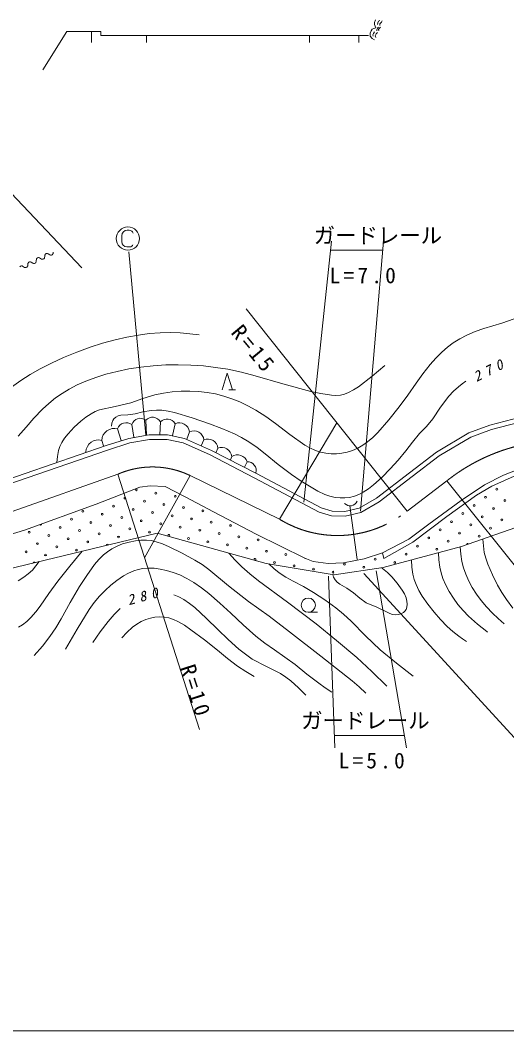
# Model space of a CAD drawing. Units: millimetres, scale not verified. Extents: x 46589 to 686589, y 5897 to 365897.
# Drawn here: x 292545 to 344792, y 190897 to 299456 of the extents above; entities that cross this region are included whole.
import ezdxf
from ezdxf.enums import TextEntityAlignment as Align

# ---------------------------------------------------------------- set-up
doc = ezdxf.new("R2010")
doc.units = ezdxf.units.MM
doc.header["$LTSCALE"] = 1000
doc.linetypes.add('DASHED', pattern=[7.5, 6, -1.5])
doc.linetypes.add('LONG_DASHED_DOTTED', pattern=[15.25, 12, -1.5, 0.25, -1.5])
doc.layers.add('S-SUV', color=7, linetype='Continuous', lineweight=13)
doc.styles.add('ＭＳ ゴシック', font='')
doc.styles.get('ＭＳ ゴシック').set_extended_font_data('MS Gothic')

msp = doc.modelspace()

# ---------------------------------------------------------------- linework, layer by layer
at = {"layer": 'S-SUV', "linetype": 'LONG_DASHED_DOTTED'}
for p, q in [((299176, 272841), (268824, 304870)), ((303010, 250679), (289817, 246010)), ((310777, 250548), (320380, 245856)), ((334081, 246723), (338357, 249976))]:
    msp.add_line(p, q, dxfattribs=at)
at = {"layer": 'S-SUV'}
for p, q in [((330344, 298498), (330525, 298555)), ((330525, 298555), (330722, 298647)), ((330572, 299005), (330574, 299215)), ((330657, 298825), (330572, 299005)), ((330574, 299215), (330694, 299490)), ((330722, 298647), (330657, 298825)), ((330915, 298604), (330837, 298426)), ((330954, 299179), (330914, 298979)), ((331020, 298721), (330915, 298604)), ((331027, 299346), (330954, 299179)), ((331176, 299423), (331027, 299346)), ((331092, 298574), (331034, 298456)), ((331220, 298695), (331092, 298574)), ((331178, 299068), (331146, 298885)), ((331331, 299261), (331178, 299068)), ((331428, 299375), (331331, 299261)), ((297541, 298228), (294985, 294115)), ((297541, 298228), (301213, 298228)), ((300215, 298228), (300215, 297052)), ((301213, 298228), (301213, 297816)), ((301213, 297816), (329946, 297816)), ((306090, 297816), (306090, 297052)), ((323600, 297816), (323600, 297052)), ((328889, 297816), (328889, 297052)), ((330106, 298063), (330224, 298332)), ((330131, 297745), (330106, 298063)), ((330335, 297493), (330131, 297745)), ((330224, 298332), (330344, 298498)), ((330575, 297340), (330335, 297493)), ((330472, 298026), (330409, 297883)), ((330409, 297883), (330432, 297730)), ((330585, 298222), (330472, 298026)), ((330754, 297985), (330662, 297773)), ((330662, 297773), (330746, 297607)), ((330897, 298141), (330754, 297985)), ((330837, 298426), (330848, 298326)), ((331034, 298456), (331048, 298300)), ((303821, 276870), (303621, 276732)), ((304014, 276907), (303821, 276870)), ((304258, 276907), (304014, 276907)), ((304402, 276870), (304258, 276907)), ((304521, 276801), (304402, 276870)), ((303502, 276557), (303452, 276307)), ((303452, 276307), (303452, 275695)), ((303621, 276732), (303502, 276557)), ((304608, 276713), (304521, 276801)), ((304658, 276595), (304608, 276713)), ((303452, 275695), (303502, 275432)), ((303502, 275432), (303596, 275276)), ((303596, 275276), (303777, 275145)), ((303777, 275145), (304002, 275095)), ((304002, 275095), (304239, 275095)), ((304239, 275095), (304421, 275113)), ((304421, 275113), (304514, 275170)), ((304514, 275170), (304602, 275251)), ((304602, 275251), (304639, 275338)), ((323002, 247675), (325961, 275734)), ((325858, 274756), (331484, 274756)), ((331568, 275734), (329101, 246712)), ((294255, 273520), (294267, 273639)), ((294267, 273639), (294280, 273758)), ((294280, 273758), (294296, 273816)), ((294296, 273816), (294328, 273872)), ((294328, 273872), (294379, 273917)), ((294379, 273917), (294436, 273945)), ((294436, 273945), (294496, 273954)), ((294496, 273954), (294561, 273949)), ((294561, 273949), (294621, 273925)), ((294621, 273925), (294824, 273799)), ((294824, 273799), (294884, 273780)), ((294884, 273780), (294937, 273770)), ((294937, 273770), (295005, 273780)), ((295005, 273780), (295069, 273812)), ((295069, 273812), (295118, 273855)), ((295118, 273855), (295146, 273912)), ((295146, 273912), (295165, 273966)), ((295165, 273966), (295177, 274085)), ((295177, 274085), (295189, 274204)), ((295189, 274204), (295206, 274263)), ((295206, 274263), (295238, 274318)), ((295238, 274318), (295289, 274363)), ((295289, 274363), (295346, 274391)), ((295346, 274391), (295406, 274401)), ((295406, 274401), (295471, 274396)), ((295471, 274396), (295531, 274371)), ((295531, 274371), (295734, 274245)), ((295734, 274245), (295794, 274226)), ((295794, 274226), (295847, 274216)), ((295847, 274216), (295915, 274227)), ((295915, 274227), (295978, 274258)), ((295978, 274258), (296028, 274302)), ((296028, 274302), (296056, 274358)), ((296056, 274358), (296075, 274412)), ((296075, 274412), (296087, 274531)), ((306023, 254898), (304204, 274587)), ((292508, 272979), (292560, 273024)), ((292560, 273024), (292617, 273052)), ((292617, 273052), (292677, 273062)), ((292677, 273062), (292741, 273057)), ((292741, 273057), (292801, 273032)), ((292801, 273032), (293004, 272906)), ((293004, 272906), (293064, 272888)), ((293064, 272888), (293117, 272877)), ((293117, 272877), (293185, 272888)), ((293185, 272888), (293249, 272919)), ((293249, 272919), (293298, 272963)), ((293298, 272963), (293327, 273019)), ((293327, 273019), (293345, 273074)), ((293345, 273074), (293358, 273193)), ((293358, 273193), (293370, 273311)), ((293370, 273311), (293386, 273370)), ((293386, 273370), (293418, 273425)), ((293418, 273425), (293470, 273470)), ((293470, 273470), (293526, 273498)), ((293526, 273498), (293587, 273508)), ((293587, 273508), (293651, 273503)), ((293651, 273503), (293711, 273479)), ((293711, 273479), (293914, 273353)), ((293914, 273353), (293974, 273334)), ((293974, 273334), (294027, 273323)), ((294027, 273323), (294095, 273334)), ((294095, 273334), (294159, 273365)), ((294159, 273365), (294208, 273409)), ((294208, 273409), (294237, 273466)), ((294237, 273466), (294255, 273520)), ((316796, 268434), (334081, 246723)), ((344267, 266927), (346189, 267576)), ((340485, 265610), (341387, 265999)), ((341387, 265999), (342320, 266335)), ((342320, 266335), (344267, 266927)), ((301395, 264763), (302735, 265131)), ((302735, 265131), (303984, 265414)), ((303984, 265414), (305245, 265638)), ((305245, 265638), (306397, 265785)), ((306397, 265785), (307563, 265873)), ((307563, 265873), (308641, 265896)), ((308641, 265896), (309717, 265857)), ((309717, 265857), (310741, 265776)), ((310741, 265776), (311774, 265673)), ((339048, 264792), (339748, 265225)), ((339748, 265225), (340485, 265610)), ((297182, 263209), (298614, 263800)), ((298614, 263800), (300071, 264337)), ((300071, 264337), (301395, 264763)), ((337160, 263158), (337811, 263806)), ((337811, 263806), (338413, 264324)), ((338413, 264324), (339048, 264792)), ((295914, 262629), (297182, 263209)), ((336559, 262477), (337160, 263158)), ((293627, 261395), (294676, 261995)), ((294676, 261995), (295914, 262629)), ((301750, 261417), (302969, 261734)), ((302969, 261734), (304199, 261991)), ((304199, 261991), (305505, 262193)), ((305505, 262193), (306830, 262336)), ((306830, 262336), (308168, 262422)), ((308168, 262422), (309519, 262448)), ((309519, 262448), (310859, 262412)), ((310859, 262412), (312209, 262316)), ((312209, 262316), (313522, 262166)), ((313522, 262166), (314834, 261955)), ((314834, 261955), (316309, 261643)), ((316309, 261643), (317778, 261270)), ((330326, 261221), (331698, 262369)), ((335781, 261486), (336559, 262477)), ((290725, 259380), (292610, 260744)), ((292610, 260744), (293627, 261395)), ((298677, 260272), (299590, 260673)), ((299590, 260673), (300658, 261073)), ((300658, 261073), (301750, 261417)), ((314234, 259755), (314783, 261550)), ((314783, 261550), (315332, 259755)), ((317778, 261270), (320748, 260394)), ((328871, 260081), (330326, 261221)), ((335054, 260461), (335781, 261486)), ((339988, 260393), (340402, 260687)), ((297057, 259374), (297803, 259822)), ((297803, 259822), (298677, 260272)), ((307919, 259406), (308851, 259535)), ((308851, 259535), (309811, 259606)), ((309811, 259606), (310775, 259617)), ((310775, 259617), (311699, 259572)), ((311699, 259572), (312627, 259466)), ((312627, 259466), (313516, 259305)), ((314959, 259755), (315679, 259755)), ((320748, 260394), (323735, 259575)), ((323735, 259575), (324830, 259343)), ((327806, 259449), (328348, 259736)), ((328348, 259736), (328871, 260081)), ((334167, 259170), (335054, 260461)), ((338581, 259068), (339066, 259595)), ((339066, 259595), (339600, 260085)), ((339600, 260085), (339988, 260393)), ((295616, 258290), (296346, 258877)), ((296346, 258877), (297057, 259374)), ((304431, 258369), (305710, 258823)), ((305710, 258823), (307009, 259219)), ((307009, 259219), (307919, 259406)), ((313516, 259305), (314402, 259083)), ((314402, 259083), (315269, 258801)), ((315269, 258801), (316127, 258459)), ((316127, 258459), (316997, 258047)), ((324830, 259343), (325957, 259166)), ((325957, 259166), (326447, 259143)), ((326447, 259143), (326937, 259181)), ((326937, 259181), (327374, 259284)), ((327374, 259284), (327806, 259449)), ((333240, 257925), (334167, 259170)), ((337689, 257875), (338581, 259068)), ((294024, 256718), (294924, 257656)), ((294924, 257656), (295616, 258290)), ((300151, 257190), (300592, 257424)), ((300592, 257424), (301060, 257603)), ((301060, 257603), (302750, 257955)), ((302750, 257955), (304431, 258369)), ((304872, 257164), (305726, 257372)), ((305726, 257372), (306603, 257524)), ((306603, 257524), (307177, 257569)), ((307177, 257569), (307759, 257553)), ((307759, 257553), (308437, 257461)), ((308437, 257461), (309122, 257306)), ((309122, 257306), (311005, 256727)), ((316997, 258047), (317847, 257577)), ((317847, 257577), (318923, 256883)), ((332120, 256524), (333240, 257925)), ((336847, 256647), (337689, 257875)), ((293172, 255745), (294024, 256718)), ((298349, 255728), (299056, 256379)), ((299056, 256379), (299591, 256813)), ((299591, 256813), (300151, 257190)), ((302388, 256152), (302477, 256444)), ((302477, 256444), (302614, 256639)), ((302614, 256639), (302809, 256806)), ((302809, 256806), (303067, 256944)), ((303067, 256944), (303341, 257021)), ((303341, 257021), (304107, 257062)), ((304107, 257062), (304872, 257164)), ((306030, 256505), (306118, 254925)), ((307602, 256309), (307536, 254925)), ((311005, 256727), (312853, 256096)), ((318923, 256883), (319968, 256138)), ((330952, 255160), (332120, 256524)), ((336166, 255827), (336847, 256647)), ((342984, 255964), (347082, 257037)), ((347166, 256542), (343135, 255487)), ((292317, 254767), (293172, 255745)), ((297683, 255033), (298349, 255728)), ((302358, 255836), (302388, 256152)), ((303005, 255562), (303394, 254304)), ((304518, 256034), (304745, 254681)), ((309173, 256112), (308909, 254858)), ((310725, 255248), (310437, 254437)), ((312853, 256096), (314205, 255584)), ((314205, 255584), (315540, 255015)), ((319968, 256138), (321511, 254957)), ((320380, 245856), (326533, 256195)), ((330420, 254632), (330952, 255160)), ((335436, 255044), (336166, 255827)), ((337239, 253070), (340711, 255124)), ((340711, 255124), (342984, 255964)), ((343135, 255487), (340927, 254671)), ((296793, 253655), (296997, 254079)), ((296997, 254079), (297309, 254564)), ((297309, 254564), (297683, 255033)), ((301296, 254325), (301489, 253729)), ((301772, 253754), (304207, 254533)), ((304329, 254047), (301929, 253279)), ((304207, 254533), (306395, 254931)), ((306440, 254431), (304329, 254047)), ((306395, 254931), (308367, 254931)), ((308312, 254431), (306440, 254431)), ((310039, 254047), (308312, 254431)), ((308367, 254931), (310196, 254524)), ((312871, 252799), (310039, 254047)), ((310196, 254524), (313087, 253250)), ((312277, 254384), (311966, 253751)), ((315540, 255015), (316324, 254623)), ((316324, 254623), (317086, 254175)), ((317086, 254175), (317987, 253556)), ((321511, 254957), (323096, 253821)), ((329334, 253792), (329846, 254147)), ((329846, 254147), (330420, 254632)), ((333937, 253198), (334664, 254141)), ((334664, 254141), (335436, 255044)), ((340927, 254671), (337520, 252655)), ((286034, 248332), (301772, 253754)), ((301929, 253279), (286189, 247856)), ((296534, 252585), (296648, 253219)), ((296648, 253219), (296793, 253655)), ((299587, 253087), (299607, 253042)), ((313087, 253250), (317902, 250747)), ((313770, 253480), (313583, 253042)), ((317987, 253556), (318865, 252879)), ((323096, 253821), (323661, 253503)), ((323661, 253503), (324263, 253234)), ((324263, 253234), (324804, 253059)), ((324804, 253059), (325364, 252942)), ((327093, 252943), (327666, 253065)), ((327666, 253065), (328243, 253251)), ((328243, 253251), (328798, 253493)), ((328798, 253493), (329334, 253792)), ((333117, 252200), (333937, 253198)), ((334336, 250844), (337239, 253070)), ((296478, 251930), (296534, 252585)), ((317670, 250304), (312871, 252799)), ((315263, 252576), (315111, 252245)), ((316913, 252026), (316639, 251447)), ((318865, 252879), (320253, 251737)), ((325364, 252942), (325935, 252883)), ((325935, 252883), (326521, 252883)), ((326521, 252883), (327093, 252943)), ((332259, 251249), (333117, 252200)), ((337520, 252655), (334641, 250448)), ((317856, 250848), (317791, 250849)), ((320253, 251737), (321677, 250643)), ((330809, 248128), (334336, 250844)), ((331397, 250378), (332259, 251249)), ((344439, 250578), (346842, 251512)), ((303010, 250679), (311801, 223263)), ((310777, 250548), (305892, 241691)), ((324659, 246609), (317670, 250304)), ((317902, 250747), (324848, 247074)), ((321677, 250643), (322704, 249938)), ((322704, 249938), (323773, 249277)), ((330491, 249547), (331397, 250378)), ((334641, 250448), (331089, 247712)), ((338357, 249976), (357024, 226601)), ((342417, 249541), (344439, 250578)), ((343195, 249417), (345911, 250608)), ((300703, 247471), (305386, 249281)), ((305386, 249281), (306506, 249448)), ((306506, 249448), (308102, 249353)), ((308102, 249353), (310270, 248257)), ((323773, 249277), (324507, 248870)), ((324507, 248870), (325263, 248519)), ((328915, 248504), (329384, 248746)), ((329384, 248746), (329953, 249120)), ((329953, 249120), (330491, 249547)), ((339893, 247864), (342417, 249541)), ((341533, 248424), (343195, 249417)), ((310270, 248257), (313295, 246661)), ((325263, 248519), (325800, 248330)), ((325800, 248330), (326365, 248196)), ((326365, 248196), (326884, 248138)), ((326884, 248138), (327410, 248140)), ((327410, 248140), (327921, 248200)), ((327921, 248200), (328429, 248322)), ((328429, 248322), (328915, 248504)), ((328935, 247031), (330809, 248128)), ((331089, 247712), (329122, 246561)), ((336436, 245306), (339893, 247864)), ((338365, 246161), (341533, 248424)), ((293009, 244660), (300703, 247471)), ((313295, 246661), (317869, 244255)), ((325954, 246225), (324659, 246609)), ((324848, 247074), (326035, 246722)), ((326035, 246722), (327394, 246679)), ((327394, 246679), (328935, 247031)), ((329122, 246561), (327442, 246177)), ((350557, 246630), (339933, 242913)), ((327442, 246177), (325954, 246225)), ((334720, 243397), (338365, 246161)), ((307264, 244366), (285668, 239149)), ((288912, 243445), (293009, 244660)), ((318961, 241103), (307264, 244366)), ((334275, 243698), (336436, 245306)), ((302943, 242953), (303544, 243191)), ((303544, 243191), (304226, 243393)), ((304226, 243393), (304932, 243539)), ((304932, 243539), (305511, 243608)), ((305511, 243608), (306097, 243616)), ((306097, 243616), (306618, 243556)), ((306618, 243556), (307140, 243434)), ((307140, 243434), (307840, 243193)), ((307840, 243193), (308535, 242889)), ((317869, 244255), (323101, 241658)), ((331432, 242230), (334275, 243698)), ((331599, 241635), (334720, 243397)), ((342237, 243719), (342275, 243001)), ((297886, 240817), (299210, 242421)), ((301471, 242010), (301905, 242360)), ((301905, 242360), (302381, 242667)), ((302381, 242667), (302943, 242953)), ((308535, 242889), (309942, 242189)), ((309942, 242189), (311309, 241443)), ((314957, 242220), (315623, 241463)), ((329485, 241587), (331432, 242230)), ((331432, 242230), (331599, 241635)), ((339933, 242913), (331531, 240650)), ((337473, 242251), (337506, 241471)), ((339791, 242875), (339853, 242083)), ((342275, 243001), (342372, 242294)), ((342372, 242294), (342533, 241651)), ((294236, 240831), (294594, 241306)), ((300533, 240988), (300977, 241517)), ((300977, 241517), (301471, 242010)), ((311309, 241443), (312066, 240972)), ((315623, 241463), (316338, 240742)), ((326266, 239888), (318961, 241103)), ((319225, 241059), (319764, 240552)), ((323101, 241658), (324006, 241325)), ((324006, 241325), (325602, 241087)), ((325602, 241087), (327246, 241158)), ((327246, 241158), (329485, 241587)), ((334568, 241468), (334613, 240698)), ((337506, 241471), (337600, 240693)), ((339853, 242083), (339975, 241299)), ((339975, 241299), (340150, 240612)), ((342533, 241651), (342755, 241011)), ((342755, 241011), (343254, 239890)), ((292928, 239610), (293409, 239977)), ((293409, 239977), (293847, 240387)), ((293847, 240387), (294236, 240831)), ((296570, 239205), (297886, 240817)), ((299694, 239818), (300533, 240988)), ((303623, 239757), (304165, 240062)), ((304165, 240062), (304731, 240311)), ((304731, 240311), (305216, 240460)), ((305216, 240460), (305727, 240553)), ((305727, 240553), (306318, 240595)), ((306318, 240595), (306914, 240577)), ((306914, 240577), (307589, 240494)), ((307589, 240494), (308260, 240350)), ((308260, 240350), (308978, 240133)), ((308978, 240133), (309673, 239860)), ((312066, 240972), (312792, 240448)), ((312792, 240448), (314906, 238712)), ((316338, 240742), (317214, 239971)), ((317214, 239971), (318140, 239239)), ((319764, 240552), (320339, 240095)), ((320339, 240095), (321065, 239628)), ((331531, 240650), (326266, 239888)), ((329435, 240020), (348436, 219266)), ((330783, 240289), (334040, 221288)), ((331412, 240597), (331372, 240627)), ((331452, 240567), (331412, 240597)), ((331978, 240138), (331452, 240567)), ((332453, 239673), (331978, 240138)), ((334613, 240698), (334718, 239933)), ((334718, 239933), (334856, 239381)), ((337600, 240693), (337739, 240084)), ((337739, 240084), (337937, 239488)), ((340150, 240612), (340384, 239939)), ((340384, 239939), (340704, 239212)), ((292307, 239222), (292928, 239610)), ((295603, 237878), (296570, 239205)), ((298917, 238631), (299694, 239818)), ((302282, 238775), (302930, 239286)), ((302930, 239286), (303623, 239757)), ((309673, 239860), (310436, 239484)), ((310436, 239484), (311171, 239054)), ((311171, 239054), (312000, 238496)), ((318140, 239239), (321244, 236948)), ((321065, 239628), (321837, 239205)), ((321837, 239205), (322957, 238619)), ((325662, 239750), (326345, 221288)), ((326103, 239915), (326200, 239611)), ((326200, 239611), (326352, 239335)), ((326352, 239335), (326578, 239086)), ((326578, 239086), (326857, 238872)), ((326857, 238872), (327608, 238432)), ((333023, 238970), (332453, 239673)), ((333550, 238223), (333023, 238970)), ((334856, 239381), (335056, 238836)), ((335056, 238836), (335358, 238209)), ((337937, 239488), (338245, 238779)), ((340704, 239212), (341082, 238502)), ((343254, 239890), (343811, 238785)), ((294693, 236526), (295603, 237878)), ((297897, 236910), (298917, 238631)), ((301076, 237598), (301653, 238203)), ((301653, 238203), (302282, 238775)), ((312000, 238496), (312794, 237889)), ((312794, 237889), (313987, 236849)), ((314906, 238712), (317058, 237023)), ((322957, 238619), (324055, 237977)), ((324055, 237977), (325251, 237178)), ((327608, 238432), (328335, 237935)), ((328335, 237935), (329012, 237365)), ((333796, 237821), (333550, 238223)), ((333983, 237401), (333796, 237821)), ((335358, 238209), (335717, 237602)), ((338245, 238779), (338612, 238086)), ((338612, 238086), (339053, 237378)), ((341082, 238502), (341530, 237789)), ((341530, 237789), (342026, 237114)), ((343811, 238785), (344254, 237982)), ((344254, 237982), (344747, 237213)), ((296928, 235158), (297897, 236910)), ((299961, 236142), (300495, 236890)), ((300495, 236890), (301076, 237598)), ((309579, 237500), (309038, 237722)), ((310099, 237222), (309579, 237500)), ((310716, 236814), (310099, 237222)), ((311300, 236355), (310716, 236814)), ((313987, 236849), (315144, 235760)), ((317058, 237023), (319275, 235420)), ((321244, 236948), (324319, 234604)), ((325251, 237178), (326420, 236324)), ((329012, 237365), (329708, 236857)), ((329708, 236857), (330841, 236400)), ((334070, 237064), (333983, 237401)), ((334066, 236420), (334097, 236709)), ((334097, 236709), (334070, 237064)), ((335717, 237602), (336332, 236726)), ((336332, 236726), (337002, 235877)), ((339053, 237378), (339549, 236696)), ((339549, 236696), (340097, 236046)), ((342026, 237114), (342615, 236426)), ((344747, 237213), (345443, 236303)), ((293685, 235283), (294213, 235885)), ((294213, 235885), (294693, 236526)), ((298650, 234032), (299961, 236142)), ((302626, 235601), (302006, 234879)), ((303287, 236277), (302626, 235601)), ((312553, 235198), (311300, 236355)), ((315144, 235760), (316475, 234510)), ((323478, 235857), (324473, 235857)), ((326420, 236324), (327262, 235636)), ((327262, 235636), (328073, 234895)), ((330841, 236400), (331963, 235881)), ((331963, 235881), (332230, 235727)), ((332230, 235727), (332533, 235626)), ((332533, 235626), (332835, 235589)), ((332835, 235589), (333152, 235612)), ((333152, 235612), (333432, 235689)), ((333432, 235689), (333686, 235821)), ((333686, 235821), (333856, 235972)), ((333856, 235972), (333980, 236162)), ((333980, 236162), (334066, 236420)), ((337002, 235877), (337680, 235076)), ((340097, 236046), (340689, 235438)), ((342615, 236426), (343256, 235770)), ((343256, 235770), (343882, 235182)), ((292371, 234258), (292783, 234506)), ((292783, 234506), (293249, 234867)), ((293249, 234867), (293685, 235283)), ((296358, 234193), (296928, 235158)), ((302006, 234879), (301147, 233764)), ((304603, 234252), (305054, 234584)), ((305054, 234584), (305539, 234867)), ((305539, 234867), (306017, 235079)), ((306017, 235079), (306517, 235234)), ((306517, 235234), (307015, 235325)), ((307015, 235325), (307530, 235357)), ((307530, 235357), (308023, 235330)), ((308023, 235330), (308515, 235242)), ((308515, 235242), (309009, 235083)), ((309009, 235083), (309482, 234868)), ((309482, 234868), (310182, 234454)), ((313753, 234008), (312553, 235198)), ((316475, 234510), (317859, 233294)), ((319275, 235420), (321463, 233763)), ((324319, 234604), (326513, 232820)), ((328073, 234895), (329614, 233339)), ((337680, 235076), (338402, 234317)), ((340689, 235438), (341644, 234587)), ((341644, 234587), (342649, 233772)), ((343882, 235182), (344529, 234599)), ((295738, 233262), (296358, 234193)), ((297400, 231906), (298650, 234032)), ((301147, 233764), (300327, 232620)), ((303447, 233098), (304004, 233697)), ((304004, 233697), (304603, 234252)), ((310182, 234454), (310863, 233981)), ((310863, 233981), (312325, 232909)), ((314866, 232931), (313753, 234008)), ((321463, 233763), (324839, 231158)), ((338402, 234317), (338998, 233779)), ((338998, 233779), (339634, 233286)), ((342649, 233772), (342680, 233747)), ((342680, 233747), (342720, 233716)), ((294923, 232213), (295738, 233262)), ((312325, 232909), (313736, 231800)), ((316019, 231899), (314866, 232931)), ((317859, 233294), (318824, 232533)), ((318824, 232533), (319833, 231815)), ((326513, 232820), (328674, 230985)), ((329614, 233339), (331201, 231822)), ((339634, 233286), (340049, 232991)), ((340049, 232991), (340469, 232701)), ((294058, 231200), (294923, 232213)), ((313736, 231800), (314789, 230901)), ((316725, 231338), (316019, 231899)), ((317465, 230826), (316725, 231338)), ((319833, 231815), (320975, 231049)), ((331201, 231822), (332959, 230394)), ((314789, 230901), (315881, 230049)), ((318974, 230016), (317465, 230826)), ((320975, 231049), (322083, 230234)), ((322083, 230234), (323333, 229205)), ((324839, 231158), (328176, 228506)), ((328674, 230985), (330315, 229481)), ((332959, 230394), (334742, 228993)), ((315881, 230049), (316758, 229481)), ((316758, 229481), (317660, 228949)), ((320508, 229261), (318974, 230016)), ((321078, 228902), (320508, 229261)), ((323333, 229205), (324620, 228224)), ((330315, 229481), (331917, 227934)), ((321613, 228494), (321078, 228902)), ((322427, 227756), (321613, 228494)), ((324620, 228224), (325308, 227744)), ((328176, 228506), (328925, 227849)), ((323208, 226966), (322427, 227756)), ((325308, 227744), (326003, 227272)), ((328925, 227849), (329666, 227183)), ((326295, 222635), (333809, 222635)), ((46589, 190897), (585589, 190897))]:
    msp.add_line(p, q, dxfattribs=at)
at = {"layer": 'S-SUV', "linetype": 'DASHED'}
msp.add_line((327924, 247301), (328726, 241523), dxfattribs=at)
at = {"layer": 'S-SUV'}
for centre, radius in [((304108, 276001), 1244), ((305014, 249003), 99.5), ((307107, 248658), 99.5), ((343724, 249085), 99.5), ((303795, 248128), 99.5), ((305888, 247784), 99.5), ((307982, 247440), 99.5), ((309200, 248314), 99.5), ((342506, 248210), 99.5), ((344599, 247866), 99.5), ((299264, 246724), 99.5), ((301358, 246379), 99.5), ((302576, 247254), 99.5), ((304670, 246909), 99.5), ((306763, 246565), 99.5), ((310075, 247095), 99.5), ((312168, 246751), 99.5), ((340068, 246461), 99.5), ((341287, 247336), 99.5), ((343380, 246991), 99.5), ((298046, 245849), 99.5), ((300139, 245505), 99.5), ((303451, 246035), 99.5), ((305544, 245691), 99.5), ((307637, 245346), 99.5), ((308856, 246221), 99.5), ((310949, 245877), 99.5), ((313042, 245532), 99.5), ((338849, 245587), 99.5), ((342161, 246117), 99.5), ((344254, 245773), 99.5), ((293515, 244445), 99.5), ((296827, 244975), 99.5), ((298920, 244630), 99.5), ((301013, 244286), 99.5), ((302232, 245161), 99.5), ((304325, 244816), 99.5), ((306419, 244472), 99.5), ((309730, 245002), 99.5), ((311824, 244658), 99.5), ((313917, 244313), 99.5), ((315136, 245188), 99.5), ((337631, 244712), 99.5), ((339724, 244368), 99.5), ((340942, 245243), 99.5), ((343036, 244898), 99.5), ((294389, 243226), 99.5), ((295608, 244100), 99.5), ((297701, 243756), 99.5), ((299795, 243412), 99.5), ((303107, 243942), 99.5), ((308512, 244128), 99.5), ((310605, 243783), 99.5), ((312698, 243439), 99.5), ((314791, 243095), 99.5), ((316010, 243969), 99.5), ((318103, 243625), 99.5), ((336412, 243838), 99.5), ((338505, 243494), 99.5), ((341817, 244024), 99.5), ((293171, 242351), 99.5), ((295264, 242007), 99.5), ((296483, 242882), 99.5), ((298576, 242537), 99.5), ((316884, 242750), 99.5), ((318978, 242406), 99.5), ((321071, 242062), 99.5), ((333974, 242089), 99.5), ((335193, 242964), 99.5), ((337286, 242619), 99.5), ((319852, 241187), 99.5), ((327350, 241029), 99.5), ((330662, 241559), 99.5), ((332756, 241215), 99.5), ((321945, 240843), 99.5), ((324038, 240499), 99.5), ((326132, 240154), 99.5), ((329444, 240685), 99.5), ((323478, 236622), 765)]:
    msp.add_circle(centre, radius, dxfattribs=at)
for centre, radius, start, end in [((303938, 255231), 990, 54.18155, 160.44174), ((305451, 255702), 990, 54.18155, 160.44174), ((306742, 255818), 990, 29.74488, 136.0051), ((308314, 255621), 990, 29.74488, 136.0051), ((309625, 255098), 1110, 7.75375, 114.01395), ((302657, 254244), 1363, 75.19617, 176.62329), ((311177, 254234), 1110, 7.75375, 114.01395), ((300948, 253007), 1363, 75.19617, 176.62329), ((312685, 253372), 1091, 5.68492, 111.94513), ((314178, 252468), 1091, 5.68492, 111.94513), ((315882, 251683), 1087, 18.43495, 124.69516), ((316943, 251083), 943, 345.52971, 91.78992), ((327961, 248098), 806, 223.09085, 338.14846), ((294734, 245319), 99.5, 215.95464, 4.18238), ((340598, 243149), 99.5, 17.50615, 201.05095), ((301888, 243067), 99.5, 13.77058, 193.39056), ((294045, 241133), 99.5, 36.89981, 170.26132), ((317759, 241532), 99.5, 279.64317, 229.17633), ((323164, 241717), 99.5, 208.05002, 288.85381)]:
    msp.add_arc(centre, radius, start, end, dxfattribs=at)
at = {"layer": 'S-SUV', "linetype": 'LONG_DASHED_DOTTED'}
for centre, radius, start, end in [((350814, 234273), 20044, 60.04389, 128.42493), ((306751, 242168), 9297, 64.33632, 113.72623), ((326614, 256042), 11942, 238.53122, 308.70448)]:
    msp.add_arc(centre, radius, start, end, dxfattribs=at)

# ---------------------------------------------------------------- texts
at = {"layer": 'S-SUV', "style": 'ＭＳ ゴシック'}
for p in [(324051, 274990), (322715, 222877)]:
    msp.add_text('ガードレール', height=1686, dxfattribs=at).set_placement(p, align=Align.BOTTOM_LEFT)
at = {"layer": 'S-SUV', "char_height": 1686, "attachment_point": 7, "style": 'ＭＳ ゴシック'}
for s, insert in [('\\T1.3;L=7.0', (325769, 271172)), ('\\T1.3;L=5.0', (326724, 219059))]:
    msp.add_mtext(s, dxfattribs=dict(at, insert=insert))
at = {"layer": 'S-SUV', "attachment_point": 7, "style": 'ＭＳ ゴシック'}
for s, insert, char_height, rotation in [('\\T1.3;R=15', (315069, 265850), 1686, 309.7), ('\\T1.73;\\Q15;270', (341543, 260568), 1100, 26.4), ('\\T1.73;\\Q15;280', (304206, 236590), 1100, 14.9), ('\\T1.3;R=10', (309660, 229915), 1686, 287.9)]:
    msp.add_mtext(s, dxfattribs=dict(at, insert=insert, char_height=char_height, rotation=rotation))

doc.saveas('drawing.dxf')
